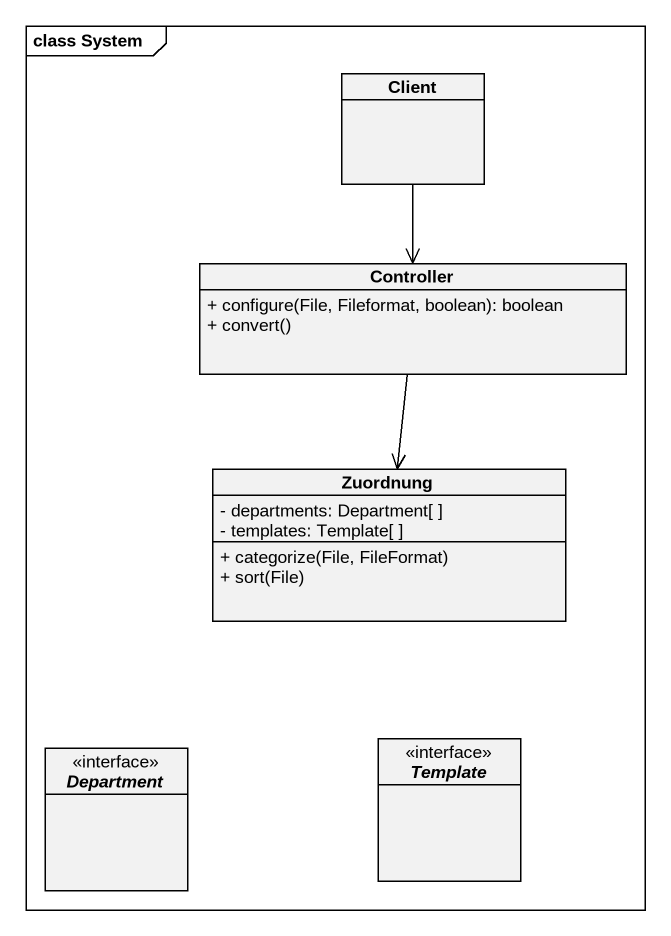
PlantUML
@startuml
mainframe class System
hide circle
hide empty members
skinparam classAttributeIconSize 0
class Client
class Controller {
  + configure(File, Fileformat, boolean): boolean
  + convert()
}
class Zuordnung {
  - departments: Department[ ]
  - templates: Template[ ]
  + categorize(File, FileFormat)
  + sort(File)
}
interface Department
interface Template
Client --> Controller
Controller --> Zuordnung
@enduml
